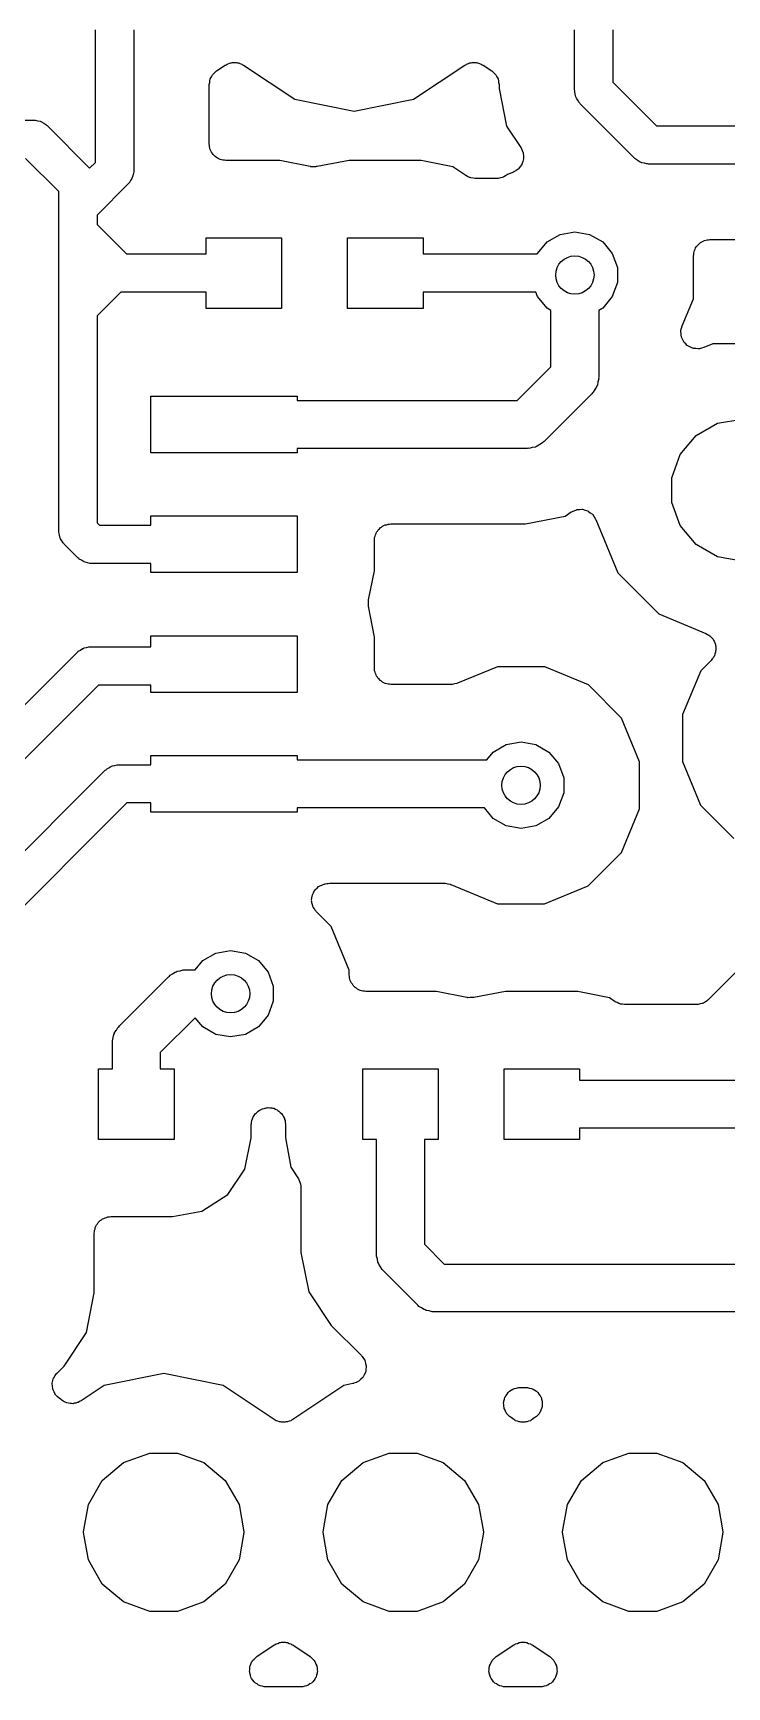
# Model space of a CAD drawing. Extents: x 91.8 to 190.7, y -114.3 to -59.5.
# Drawn here: x 120.03 to 127.39, y -112.73 to -95.19 of the extents above; entities that cross this region are included whole.
import ezdxf

# ---------------------------------------------------------------- set-up
doc = ezdxf.new("R2010")
doc.units = 0
doc.header["$MEASUREMENT"] = 0
doc.layers.add('BLACK', color=7, linetype='CONTINUOUS')

msp = doc.modelspace()

# ---------------------------------------------------------------- linework, layer by layer
at = {"layer": 'Black'}
for p, q in [((120.697, -96.5658), (120.697, -95.1601)), ((121.103, -95.1601), (121.103, -96.65)), ((125.777, -95.8), (125.777, -95.1601)), ((126.183, -95.1601), (126.183, -95.7158)), ((121.981, -95.5956), (122.072, -95.5346)), ((122.072, -95.5346), (122.083, -95.5299)), ((122.083, -95.5299), (122.092, -95.5231)), ((122.092, -95.5231), (122.111, -95.5177)), ((122.111, -95.5177), (122.128, -95.51)), ((122.128, -95.51), (122.14, -95.5093)), ((122.14, -95.5093), (122.151, -95.506)), ((122.151, -95.506), (122.17, -95.5073)), ((122.17, -95.5073), (122.189, -95.506)), ((122.189, -95.506), (122.2, -95.5093)), ((122.2, -95.5093), (122.212, -95.51)), ((122.212, -95.51), (122.229, -95.5177)), ((122.229, -95.5177), (122.248, -95.5231)), ((122.248, -95.5231), (122.257, -95.5299)), ((122.257, -95.5299), (122.268, -95.5346)), ((122.268, -95.5346), (122.81, -95.897)), ((124.07, -95.897), (124.612, -95.5346)), ((124.612, -95.5346), (124.623, -95.5299)), ((124.623, -95.5299), (124.632, -95.5231)), ((124.632, -95.5231), (124.651, -95.5177)), ((124.651, -95.5177), (124.668, -95.51)), ((124.668, -95.51), (124.68, -95.5093)), ((124.68, -95.5093), (124.691, -95.506)), ((124.691, -95.506), (124.71, -95.5073)), ((124.71, -95.5073), (124.729, -95.506)), ((124.729, -95.506), (124.74, -95.5093)), ((124.74, -95.5093), (124.752, -95.51)), ((124.752, -95.51), (124.769, -95.5177)), ((124.769, -95.5177), (124.788, -95.5231)), ((124.788, -95.5231), (124.797, -95.5299)), ((124.797, -95.5299), (124.808, -95.5346)), ((124.808, -95.5346), (124.899, -95.5956)), ((121.903, -95.7415), (121.908, -95.7171)), ((121.903, -96.3704), (121.903, -95.7415)), ((121.908, -95.7171), (121.91, -95.6924)), ((121.91, -95.6924), (121.913, -95.6872)), ((121.913, -95.6872), (121.914, -95.6815)), ((121.914, -95.6815), (121.926, -95.66)), ((121.926, -95.66), (121.937, -95.6377)), ((121.937, -95.6377), (121.941, -95.6337)), ((121.941, -95.6337), (121.944, -95.6287)), ((121.944, -95.6287), (121.963, -95.6127)), ((121.963, -95.6127), (121.981, -95.5956)), ((124.899, -95.5956), (124.917, -95.6127)), ((124.917, -95.6127), (124.936, -95.6287)), ((124.936, -95.6287), (124.939, -95.6337)), ((124.939, -95.6337), (124.943, -95.6377)), ((124.943, -95.6377), (124.954, -95.66)), ((124.954, -95.66), (124.966, -95.6815)), ((124.966, -95.6815), (124.967, -95.6872)), ((124.967, -95.6872), (124.97, -95.6924)), ((124.97, -95.6924), (124.972, -95.7171)), ((124.972, -95.7171), (124.977, -95.7415)), ((124.977, -95.7415), (124.977, -95.7827)), ((126.183, -95.7158), (126.644, -96.1768)), ((122.81, -95.897), (123.44, -96.0223)), ((123.44, -96.0223), (124.07, -95.897)), ((124.977, -95.7827), (125.056, -96.1826)), ((125.778, -95.8088), (125.777, -95.8)), ((125.778, -95.8177), (125.778, -95.8088)), ((125.784, -95.8433), (125.778, -95.8177)), ((125.789, -95.8695), (125.784, -95.8433)), ((125.794, -95.8772), (125.789, -95.8695)), ((125.796, -95.8859), (125.794, -95.8772)), ((125.811, -95.9076), (125.796, -95.8859)), ((125.824, -95.9306), (125.811, -95.9076)), ((125.831, -95.9364), (125.824, -95.9306)), ((125.836, -95.9437), (125.831, -95.9364)), ((126.416, -96.5237), (125.836, -95.9437)), ((113.91, -96.1168), (120.04, -96.1168)), ((120.04, -96.1168), (120.049, -96.1184)), ((120.049, -96.1184), (120.058, -96.1176)), ((120.058, -96.1176), (120.083, -96.1244)), ((120.083, -96.1244), (120.109, -96.1291)), ((120.109, -96.1291), (120.117, -96.1335)), ((120.117, -96.1335), (120.126, -96.1358)), ((120.126, -96.1358), (120.148, -96.1511)), ((120.148, -96.1511), (120.171, -96.1643)), ((120.171, -96.1643), (120.176, -96.1712)), ((120.176, -96.1712), (120.184, -96.1763)), ((120.184, -96.1763), (120.635, -96.6276)), ((125.056, -96.1826), (125.208, -96.4091)), ((126.644, -96.1768), (129.256, -96.1768)), ((121.906, -96.3855), (121.903, -96.3704)), ((121.906, -96.4009), (121.906, -96.3855)), ((121.911, -96.4153), (121.906, -96.4009)), ((121.914, -96.4304), (121.911, -96.4153)), ((121.921, -96.4437), (121.914, -96.4304)), ((125.208, -96.4091), (125.208, -96.4109)), ((125.208, -96.4109), (125.21, -96.4124)), ((125.21, -96.4124), (125.221, -96.4388)), ((125.221, -96.4388), (125.232, -96.4649)), ((120.307, -96.8742), (119.956, -96.5232)), ((120.635, -96.6276), (120.697, -96.5658)), ((121.927, -96.4581), (121.921, -96.4437)), ((121.937, -96.4699), (121.927, -96.4581)), ((121.944, -96.4832), (121.937, -96.4699)), ((121.956, -96.4931), (121.944, -96.4832)), ((121.966, -96.5048), (121.956, -96.4931)), ((121.979, -96.5125), (121.966, -96.5048)), ((121.991, -96.5224), (121.979, -96.5125)), ((122.005, -96.5276), (121.991, -96.5224)), ((122.019, -96.5353), (122.005, -96.5276)), ((122.034, -96.538), (122.019, -96.5353)), ((122.048, -96.5432), (122.034, -96.538)), ((122.064, -96.5432), (122.048, -96.5432)), ((122.079, -96.5459), (122.064, -96.5432)), ((122.652, -96.5459), (122.079, -96.5459)), ((122.973, -96.6108), (122.652, -96.5459)), ((122.978, -96.611), (122.973, -96.6108)), ((122.98, -96.6116), (122.978, -96.611)), ((122.981, -96.6116), (122.98, -96.6116)), ((122.986, -96.6129), (122.981, -96.6116)), ((123.01, -96.6118), (122.986, -96.6129)), ((123.034, -96.6124), (123.01, -96.6118)), ((123.038, -96.6109), (123.034, -96.6124)), ((123.041, -96.6109), (123.038, -96.6109)), ((123.045, -96.61), (123.041, -96.6109)), ((123.047, -96.61), (123.045, -96.61)), ((123.386, -96.5459), (123.047, -96.6097)), ((123.047, -96.6097), (123.047, -96.61)), ((124.152, -96.5459), (123.386, -96.5459)), ((124.487, -96.6137), (124.152, -96.5459)), ((124.623, -96.7062), (124.487, -96.6137)), ((125.2, -96.6104), (125.183, -96.6334)), ((125.217, -96.5878), (125.2, -96.6104)), ((125.218, -96.5858), (125.217, -96.5878)), ((125.219, -96.5842), (125.218, -96.5858)), ((125.227, -96.5568), (125.219, -96.5842)), ((125.236, -96.5296), (125.227, -96.5568)), ((125.232, -96.4649), (125.232, -96.4669)), ((125.232, -96.4669), (125.233, -96.4688)), ((125.233, -96.4688), (125.234, -96.4972)), ((125.234, -96.4972), (125.236, -96.5257)), ((125.236, -96.5257), (125.236, -96.5276)), ((125.236, -96.5276), (125.236, -96.5296)), ((126.424, -96.5288), (126.416, -96.5237)), ((126.429, -96.5357), (126.424, -96.5288)), ((126.452, -96.5489), (126.429, -96.5357)), ((126.474, -96.5642), (126.452, -96.5489)), ((126.483, -96.5665), (126.474, -96.5642)), ((126.491, -96.5709), (126.483, -96.5665)), ((126.517, -96.5756), (126.491, -96.5709)), ((126.542, -96.5824), (126.517, -96.5756)), ((126.551, -96.5816), (126.542, -96.5824)), ((126.56, -96.5832), (126.551, -96.5816)), ((129.34, -96.5832), (126.56, -96.5832)), ((121.044, -96.7937), (120.713, -97.1242)), ((121.049, -96.7864), (121.044, -96.7937)), ((121.056, -96.7806), (121.049, -96.7864)), ((121.069, -96.7576), (121.056, -96.7806)), ((121.084, -96.7359), (121.069, -96.7576)), ((121.086, -96.7272), (121.084, -96.7359)), ((121.091, -96.7195), (121.086, -96.7272)), ((121.096, -96.6933), (121.091, -96.7195)), ((121.102, -96.6677), (121.096, -96.6933)), ((121.103, -96.65), (121.102, -96.6588)), ((121.102, -96.6588), (121.102, -96.6677)), ((124.643, -96.7152), (124.623, -96.7062)), ((124.662, -96.7262), (124.643, -96.7152)), ((124.67, -96.7277), (124.662, -96.7262)), ((124.678, -96.7313), (124.67, -96.7277)), ((124.7, -96.733), (124.678, -96.7313)), ((124.722, -96.7368), (124.7, -96.733)), ((124.953, -96.7368), (124.722, -96.7368)), ((124.96, -96.7355), (124.953, -96.7368)), ((124.968, -96.7361), (124.96, -96.7355)), ((124.99, -96.7302), (124.968, -96.7361)), ((125.013, -96.7262), (124.99, -96.7302)), ((125.02, -96.7224), (125.013, -96.7262)), ((125.027, -96.7204), (125.02, -96.7224)), ((125.046, -96.7072), (125.027, -96.7204)), ((125.066, -96.6957), (125.046, -96.7072)), ((125.067, -96.6944), (125.066, -96.6957)), ((125.129, -96.6688), (125.067, -96.6944)), ((125.13, -96.6677), (125.129, -96.6688)), ((125.132, -96.6672), (125.13, -96.6677)), ((125.156, -96.6514), (125.132, -96.6672)), ((125.18, -96.6361), (125.156, -96.6514)), ((125.181, -96.6345), (125.18, -96.6361)), ((125.183, -96.6334), (125.181, -96.6345)), ((120.307, -97.04), (120.307, -96.8742)), ((120.307, -97.31), (120.307, -97.04)), ((120.713, -97.1242), (120.713, -97.2258)), ((120.307, -98.11), (120.307, -97.31)), ((120.713, -97.2258), (121.024, -97.5368)), ((125.623, -97.3287), (125.78, -97.3011)), ((125.78, -97.3011), (125.937, -97.3287)), ((121.87, -97.5368), (121.87, -97.365)), ((121.87, -97.365), (122.67, -97.365)), ((122.67, -97.365), (122.67, -98.115)), ((123.37, -98.115), (123.37, -97.365)), ((123.37, -97.365), (124.17, -97.365)), ((124.17, -97.365), (124.17, -97.5368)), ((125.383, -97.5305), (125.485, -97.4084)), ((125.485, -97.4084), (125.623, -97.3287)), ((125.937, -97.3287), (126.075, -97.4084)), ((126.075, -97.4084), (126.177, -97.5305)), ((127.048, -97.4985), (127.056, -97.4853)), ((127.056, -97.4853), (127.061, -97.471)), ((127.061, -97.471), (127.071, -97.4591)), ((127.071, -97.4591), (127.079, -97.4458)), ((127.079, -97.4458), (127.09, -97.436)), ((127.09, -97.436), (127.1, -97.4243)), ((127.1, -97.4243), (127.113, -97.4165)), ((127.113, -97.4165), (127.125, -97.4066)), ((127.125, -97.4066), (127.14, -97.4014)), ((127.14, -97.4014), (127.153, -97.3938)), ((127.153, -97.3938), (127.168, -97.3911)), ((127.168, -97.3911), (127.183, -97.3858)), ((127.183, -97.3858), (127.198, -97.3859)), ((127.198, -97.3859), (127.213, -97.3832)), ((127.213, -97.3832), (129.323, -97.3832)), ((121.024, -97.5368), (121.87, -97.5368)), ((124.17, -97.5368), (125.38, -97.5368)), ((125.38, -97.5368), (125.383, -97.5305)), ((126.177, -97.5305), (126.232, -97.6803)), ((127.037, -97.5585), (127.04, -97.5435)), ((127.037, -98.0112), (127.037, -97.5585)), ((127.04, -97.5282), (127.045, -97.5137)), ((127.04, -97.5435), (127.04, -97.5282)), ((127.045, -97.5137), (127.048, -97.4985)), ((126.232, -97.8397), (126.177, -97.9895)), ((126.232, -97.6803), (126.232, -97.8397)), ((120.964, -97.9432), (120.713, -98.1942)), ((121.87, -97.9432), (120.964, -97.9432)), ((121.87, -98.115), (121.87, -97.9432)), ((125.366, -97.9432), (124.17, -97.9432)), ((124.17, -97.9432), (124.17, -98.115)), ((125.383, -97.9895), (125.366, -97.9432)), ((125.485, -98.1116), (125.383, -97.9895)), ((126.177, -97.9895), (126.075, -98.1116)), ((126.917, -98.3003), (127.037, -98.0112)), ((120.307, -100.47), (120.307, -98.11)), ((120.713, -98.1942), (120.713, -100.386)), ((122.67, -98.115), (121.87, -98.115)), ((124.17, -98.115), (123.37, -98.115)), ((125.526, -98.1352), (125.485, -98.1116)), ((125.526, -98.7348), (125.526, -98.1352)), ((126.075, -98.1116), (126.034, -98.1352)), ((126.034, -98.1352), (126.034, -98.84)), ((126.904, -98.3598), (126.905, -98.3523)), ((126.907, -98.3825), (126.904, -98.3598)), ((126.905, -98.3446), (126.912, -98.3227)), ((126.905, -98.3523), (126.905, -98.3446)), ((126.912, -98.3227), (126.917, -98.3003)), ((126.908, -98.4055), (126.907, -98.3825)), ((126.911, -98.4126), (126.908, -98.4055)), ((126.912, -98.4202), (126.911, -98.4126)), ((126.922, -98.4406), (126.912, -98.4202)), ((126.931, -98.4618), (126.922, -98.4406)), ((126.936, -98.4675), (126.931, -98.4618)), ((126.94, -98.4743), (126.936, -98.4675)), ((126.957, -98.4898), (126.94, -98.4743)), ((126.972, -98.5068), (126.957, -98.4898)), ((126.979, -98.5103), (126.972, -98.5068)), ((126.985, -98.5156), (126.979, -98.5103)), ((127.006, -98.5243), (126.985, -98.5156)), ((127.026, -98.535), (127.006, -98.5243)), ((127.034, -98.536), (127.026, -98.535)), ((127.041, -98.5389), (127.034, -98.536)), ((127.064, -98.5399), (127.041, -98.5389)), ((127.087, -98.543), (127.064, -98.5399)), ((127.094, -98.5413), (127.087, -98.543)), ((127.102, -98.5416), (127.094, -98.5413)), ((127.124, -98.5348), (127.102, -98.5416)), ((127.146, -98.5298), (127.124, -98.5348)), ((127.243, -98.4897), (127.146, -98.5298)), ((127.86, -98.4903), (127.243, -98.4897)), ((125.17, -99.091), (125.526, -98.7348)), ((126.024, -98.8942), (126.019, -98.9269)), ((126.033, -98.8621), (126.024, -98.8942)), ((126.034, -98.84), (126.032, -98.851)), ((126.032, -98.851), (126.033, -98.8621)), ((121.285, -99.645), (121.285, -99.045)), ((121.285, -99.045), (122.835, -99.045)), ((122.835, -99.045), (122.835, -99.091)), ((125.96, -99.0196), (125.455, -99.5246)), ((125.966, -99.0105), (125.96, -99.0196)), ((125.975, -99.0033), (125.966, -99.0105)), ((125.991, -98.9745), (125.975, -99.0033)), ((126.01, -98.9473), (125.991, -98.9745)), ((126.013, -98.9366), (126.01, -98.9473)), ((126.019, -98.9269), (126.013, -98.9366)), ((122.835, -99.091), (125.17, -99.091)), ((127.066, -99.4633), (127.293, -99.3325)), ((127.293, -99.3325), (127.55, -99.2871)), ((125.275, -99.599), (122.835, -99.599)), ((122.835, -99.599), (122.835, -99.645)), ((125.286, -99.5971), (125.275, -99.599)), ((125.297, -99.598), (125.286, -99.5971)), ((125.329, -99.5894), (125.297, -99.598)), ((125.362, -99.5837), (125.329, -99.5894)), ((125.372, -99.5781), (125.362, -99.5837)), ((125.382, -99.5752), (125.372, -99.5781)), ((125.41, -99.5562), (125.382, -99.5752)), ((125.438, -99.5396), (125.41, -99.5562)), ((125.445, -99.531), (125.438, -99.5396)), ((125.455, -99.5246), (125.445, -99.531)), ((126.898, -99.6636), (127.066, -99.4633)), ((122.835, -99.645), (121.285, -99.645)), ((126.809, -99.9093), (126.898, -99.6636)), ((126.809, -100.171), (126.809, -99.9093)), ((125.677, -100.316), (125.742, -100.272)), ((125.742, -100.272), (125.744, -100.272)), ((125.744, -100.272), (125.745, -100.27)), ((125.745, -100.27), (125.772, -100.259)), ((125.772, -100.259), (125.798, -100.248)), ((125.798, -100.248), (125.8, -100.248)), ((125.8, -100.248), (125.801, -100.247)), ((125.801, -100.247), (125.83, -100.246)), ((125.83, -100.246), (125.858, -100.244)), ((125.858, -100.244), (125.86, -100.244)), ((125.86, -100.244), (125.862, -100.244)), ((125.862, -100.244), (125.89, -100.253)), ((125.89, -100.253), (125.917, -100.261)), ((125.917, -100.261), (125.919, -100.262)), ((125.919, -100.262), (125.92, -100.263)), ((125.92, -100.263), (125.943, -100.28)), ((125.943, -100.28), (125.966, -100.297)), ((125.966, -100.297), (125.967, -100.299)), ((125.967, -100.299), (125.969, -100.3)), ((125.969, -100.3), (125.984, -100.324)), ((126.898, -100.416), (126.809, -100.171)), ((120.308, -100.479), (120.307, -100.47)), ((120.713, -100.386), (120.739, -100.412)), ((120.739, -100.412), (121.285, -100.412)), ((121.285, -100.412), (121.285, -100.315)), ((121.285, -100.315), (122.835, -100.315)), ((122.835, -100.315), (122.835, -100.915)), ((123.678, -100.487), (123.687, -100.475)), ((123.687, -100.475), (123.695, -100.462)), ((123.695, -100.462), (123.707, -100.452)), ((123.707, -100.452), (123.717, -100.44)), ((123.717, -100.44), (123.73, -100.432)), ((123.73, -100.432), (123.742, -100.423)), ((123.742, -100.423), (123.756, -100.417)), ((123.756, -100.417), (123.77, -100.41)), ((123.77, -100.41), (123.785, -100.407)), ((123.785, -100.407), (123.799, -100.402)), ((123.799, -100.402), (123.814, -100.402)), ((123.814, -100.402), (123.83, -100.399)), ((123.83, -100.399), (125.258, -100.399)), ((125.258, -100.399), (125.677, -100.316)), ((125.984, -100.324), (126, -100.348)), ((126, -100.348), (126, -100.35)), ((126, -100.35), (126.001, -100.351)), ((126.001, -100.351), (126.235, -100.917)), ((127.066, -100.617), (126.898, -100.416)), ((120.308, -100.488), (120.308, -100.479)), ((120.314, -100.513), (120.308, -100.488)), ((120.319, -100.539), (120.314, -100.513)), ((120.324, -100.547), (120.319, -100.539)), ((120.326, -100.556), (120.324, -100.547)), ((120.341, -100.578), (120.326, -100.556)), ((120.354, -100.601), (120.341, -100.578)), ((120.361, -100.606), (120.354, -100.601)), ((120.366, -100.614), (120.361, -100.606)), ((120.511, -100.759), (120.366, -100.614)), ((123.654, -100.575), (123.657, -100.559)), ((123.654, -100.897), (123.654, -100.575)), ((123.657, -100.544), (123.662, -100.53)), ((123.657, -100.559), (123.657, -100.544)), ((123.662, -100.53), (123.665, -100.514)), ((123.665, -100.514), (123.672, -100.501)), ((123.672, -100.501), (123.678, -100.487)), ((127.293, -100.747), (127.066, -100.617)), ((120.519, -100.764), (120.511, -100.759)), ((120.524, -100.771), (120.519, -100.764)), ((120.547, -100.784), (120.524, -100.771)), ((120.569, -100.799), (120.547, -100.784)), ((120.578, -100.801), (120.569, -100.799)), ((120.586, -100.806), (120.578, -100.801)), ((120.612, -100.811), (120.586, -100.806)), ((120.637, -100.817), (120.612, -100.811)), ((120.646, -100.817), (120.637, -100.817)), ((120.655, -100.818), (120.646, -100.817)), ((121.285, -100.818), (120.655, -100.818)), ((121.285, -100.915), (121.285, -100.818)), ((127.55, -100.793), (127.293, -100.747)), ((122.835, -100.915), (121.285, -100.915)), ((123.592, -101.203), (123.654, -100.897)), ((126.235, -100.917), (126.671, -101.353)), ((123.591, -101.209), (123.592, -101.206)), ((123.591, -101.237), (123.591, -101.209)), ((123.591, -101.264), (123.591, -101.237)), ((123.592, -101.267), (123.591, -101.264)), ((123.592, -101.206), (123.592, -101.203)), ((123.592, -101.27), (123.592, -101.267)), ((123.654, -101.601), (123.592, -101.27)), ((126.671, -101.353), (127.169, -101.56)), ((120.602, -101.709), (120.627, -101.703)), ((120.627, -101.703), (120.636, -101.703)), ((120.636, -101.703), (120.645, -101.702)), ((120.645, -101.702), (121.285, -101.702)), ((121.285, -101.702), (121.285, -101.585)), ((121.285, -101.585), (122.835, -101.585)), ((122.835, -101.585), (122.835, -102.185)), ((123.654, -101.925), (123.654, -101.601)), ((127.169, -101.56), (127.185, -101.57)), ((127.185, -101.57), (127.202, -101.578)), ((127.202, -101.578), (127.211, -101.587)), ((127.211, -101.587), (127.22, -101.593)), ((127.22, -101.593), (127.232, -101.608)), ((127.232, -101.608), (127.245, -101.622)), ((127.245, -101.622), (127.25, -101.632)), ((127.25, -101.632), (127.257, -101.641)), ((127.257, -101.641), (127.263, -101.66)), ((127.263, -101.66), (127.271, -101.677)), ((127.271, -101.677), (127.272, -101.688)), ((127.272, -101.688), (127.276, -101.699)), ((127.276, -101.699), (127.275, -101.719)), ((116.74, -105.523), (120.501, -101.761)), ((120.501, -101.761), (120.509, -101.756)), ((120.509, -101.756), (120.514, -101.749)), ((120.514, -101.749), (120.537, -101.736)), ((120.537, -101.736), (120.559, -101.721)), ((120.559, -101.721), (120.568, -101.719)), ((120.568, -101.719), (120.576, -101.714)), ((120.576, -101.714), (120.602, -101.709)), ((127.226, -101.846), (127.115, -101.957)), ((127.237, -101.831), (127.226, -101.846)), ((127.25, -101.817), (127.237, -101.831)), ((127.254, -101.806), (127.25, -101.817)), ((127.261, -101.796), (127.254, -101.806)), ((127.266, -101.778), (127.261, -101.796)), ((127.273, -101.76), (127.266, -101.778)), ((127.276, -101.738), (127.273, -101.749)), ((127.273, -101.749), (127.273, -101.76)), ((127.275, -101.719), (127.276, -101.738)), ((123.657, -101.941), (123.654, -101.925)), ((123.657, -101.956), (123.657, -101.941)), ((123.662, -101.97), (123.657, -101.956)), ((123.665, -101.986), (123.662, -101.97)), ((123.672, -101.999), (123.665, -101.986)), ((123.678, -102.013), (123.672, -101.999)), ((123.687, -102.025), (123.678, -102.013)), ((123.695, -102.038), (123.687, -102.025)), ((123.707, -102.048), (123.695, -102.038)), ((123.717, -102.06), (123.707, -102.048)), ((124.961, -101.913), (124.537, -102.088)), ((125.461, -101.913), (124.961, -101.913)), ((125.923, -102.105), (125.461, -101.913)), ((127.115, -101.957), (126.923, -102.419)), ((120.729, -102.108), (116.983, -105.854)), ((121.285, -102.108), (120.729, -102.108)), ((121.285, -102.185), (121.285, -102.108)), ((122.835, -102.185), (121.285, -102.185)), ((123.73, -102.068), (123.717, -102.06)), ((123.742, -102.077), (123.73, -102.068)), ((123.756, -102.083), (123.742, -102.077)), ((123.77, -102.09), (123.756, -102.083)), ((123.785, -102.093), (123.77, -102.09)), ((123.799, -102.098), (123.785, -102.093)), ((123.814, -102.098), (123.799, -102.098)), ((123.83, -102.101), (123.814, -102.098)), ((124.47, -102.101), (123.83, -102.101)), ((124.474, -102.1), (124.47, -102.101)), ((124.478, -102.101), (124.474, -102.1)), ((124.504, -102.095), (124.478, -102.101)), ((124.53, -102.09), (124.504, -102.095)), ((124.534, -102.089), (124.53, -102.09)), ((124.537, -102.088), (124.534, -102.089)), ((126.276, -102.459), (125.923, -102.105)), ((126.467, -102.921), (126.276, -102.459)), ((126.923, -102.419), (126.923, -102.919)), ((124.915, -102.818), (125.053, -102.739)), ((125.053, -102.739), (125.21, -102.711)), ((125.21, -102.711), (125.367, -102.739)), ((125.367, -102.739), (125.505, -102.818)), ((121.285, -102.952), (121.285, -102.855)), ((121.285, -102.855), (122.835, -102.855)), ((122.835, -102.855), (122.835, -102.901)), ((122.835, -102.901), (124.846, -102.901)), ((124.846, -102.901), (124.915, -102.818)), ((125.505, -102.818), (125.607, -102.941)), ((126.467, -103.421), (126.467, -102.921)), ((126.923, -102.919), (127.114, -103.381)), ((118.016, -105.796), (120.801, -103.011)), ((120.801, -103.011), (120.809, -103.006)), ((120.809, -103.006), (120.814, -102.999)), ((120.814, -102.999), (120.837, -102.986)), ((120.837, -102.986), (120.859, -102.971)), ((120.859, -102.971), (120.868, -102.969)), ((120.868, -102.969), (120.876, -102.964)), ((120.876, -102.964), (120.902, -102.959)), ((120.902, -102.959), (120.927, -102.953)), ((120.927, -102.953), (120.936, -102.953)), ((120.936, -102.953), (120.945, -102.952)), ((120.945, -102.952), (121.285, -102.952)), ((125.607, -102.941), (125.662, -103.09)), ((125.662, -103.09), (125.662, -103.25)), ((125.662, -103.25), (125.607, -103.399)), ((121.029, -103.358), (118.363, -106.024)), ((121.285, -103.358), (121.029, -103.358)), ((121.285, -103.455), (121.285, -103.358)), ((122.835, -103.455), (121.285, -103.455)), ((124.821, -103.409), (122.835, -103.409)), ((122.835, -103.409), (122.835, -103.455)), ((124.915, -103.522), (124.821, -103.409)), ((125.607, -103.399), (125.505, -103.522)), ((126.275, -103.883), (126.467, -103.421)), ((127.114, -103.381), (127.467, -103.735)), ((125.053, -103.601), (124.915, -103.522)), ((125.21, -103.629), (125.053, -103.601)), ((125.367, -103.601), (125.21, -103.629)), ((125.505, -103.522), (125.367, -103.601)), ((125.921, -104.236), (126.275, -103.883)), ((122.997, -104.336), (122.998, -104.33)), ((122.998, -104.33), (123.01, -104.309)), ((123.01, -104.309), (123.02, -104.287)), ((123.02, -104.287), (123.025, -104.282)), ((123.025, -104.282), (123.028, -104.276)), ((123.028, -104.276), (123.046, -104.261)), ((123.046, -104.261), (123.063, -104.244)), ((123.063, -104.244), (123.069, -104.241)), ((123.069, -104.241), (123.074, -104.237)), ((123.074, -104.237), (123.097, -104.228)), ((123.097, -104.228), (123.119, -104.218)), ((123.119, -104.218), (123.125, -104.218)), ((123.125, -104.218), (123.131, -104.215)), ((123.131, -104.215), (123.149, -104.212)), ((123.149, -104.212), (123.165, -104.212)), ((123.165, -104.212), (123.181, -104.209)), ((123.181, -104.209), (124.399, -104.209)), ((124.399, -104.209), (124.403, -104.21)), ((124.403, -104.21), (124.407, -104.209)), ((124.407, -104.209), (124.433, -104.215)), ((124.433, -104.215), (124.459, -104.22)), ((124.459, -104.22), (124.462, -104.222)), ((124.462, -104.222), (124.466, -104.222)), ((124.466, -104.222), (124.959, -104.427)), ((125.459, -104.427), (125.921, -104.236)), ((128.311, -104.329), (127.195, -105.445)), ((122.988, -104.39), (122.992, -104.366)), ((122.99, -104.396), (122.988, -104.39)), ((122.989, -104.403), (122.99, -104.396)), ((122.995, -104.426), (122.989, -104.403)), ((122.992, -104.366), (122.994, -104.342)), ((122.994, -104.342), (122.997, -104.336)), ((123, -104.45), (122.995, -104.426)), ((123.003, -104.455), (123, -104.45)), ((123.005, -104.462), (123.003, -104.455)), ((123.018, -104.481), (123.005, -104.462)), ((123.031, -104.502), (123.018, -104.481)), ((123.036, -104.506), (123.031, -104.502)), ((123.04, -104.512), (123.036, -104.506)), ((124.959, -104.427), (125.459, -104.427)), ((123.196, -104.669), (123.04, -104.512)), ((123.387, -105.131), (123.196, -104.669)), ((121.753, -105.126), (121.835, -105.028)), ((121.835, -105.028), (121.973, -104.949)), ((121.973, -104.949), (122.13, -104.921)), ((122.13, -104.921), (122.287, -104.949)), ((122.287, -104.949), (122.425, -105.028)), ((122.425, -105.028), (122.527, -105.151)), ((120.95, -105.72), (121.47, -105.2)), ((121.47, -105.2), (121.48, -105.194)), ((121.48, -105.194), (121.487, -105.185)), ((121.487, -105.185), (121.515, -105.169)), ((121.515, -105.169), (121.543, -105.15)), ((121.543, -105.15), (121.553, -105.147)), ((121.553, -105.147), (121.563, -105.141)), ((121.563, -105.141), (121.596, -105.136)), ((121.596, -105.136), (121.628, -105.127)), ((121.628, -105.127), (121.639, -105.128)), ((121.639, -105.128), (121.65, -105.126)), ((121.65, -105.126), (121.753, -105.126)), ((122.527, -105.151), (122.582, -105.3)), ((123.387, -105.18), (123.387, -105.131)), ((123.39, -105.195), (123.387, -105.18)), ((123.39, -105.211), (123.39, -105.195)), ((123.395, -105.225), (123.39, -105.211)), ((122.582, -105.3), (122.582, -105.46)), ((123.398, -105.24), (123.395, -105.225)), ((123.406, -105.254), (123.398, -105.24)), ((123.411, -105.268), (123.406, -105.254)), ((123.421, -105.28), (123.411, -105.268)), ((123.428, -105.293), (123.421, -105.28)), ((123.44, -105.303), (123.428, -105.293)), ((123.45, -105.315), (123.44, -105.303)), ((123.463, -105.322), (123.45, -105.315)), ((123.475, -105.332), (123.463, -105.322)), ((123.489, -105.338), (123.475, -105.332)), ((123.503, -105.345), (123.489, -105.338)), ((123.518, -105.348), (123.503, -105.345)), ((123.532, -105.353), (123.518, -105.348)), ((123.548, -105.353), (123.532, -105.353)), ((123.563, -105.356), (123.548, -105.353)), ((124.312, -105.356), (123.563, -105.356)), ((124.633, -105.421), (124.312, -105.356)), ((125.046, -105.356), (124.707, -105.42)), ((125.812, -105.356), (125.046, -105.356)), ((126.147, -105.424), (125.812, -105.356)), ((122.582, -105.46), (122.527, -105.609)), ((124.638, -105.421), (124.633, -105.421)), ((124.64, -105.422), (124.638, -105.421)), ((124.641, -105.422), (124.64, -105.422)), ((124.646, -105.423), (124.641, -105.422)), ((124.67, -105.422), (124.646, -105.423)), ((124.694, -105.422), (124.67, -105.422)), ((124.698, -105.421), (124.694, -105.422)), ((124.701, -105.421), (124.698, -105.421)), ((124.705, -105.42), (124.701, -105.421)), ((124.707, -105.42), (124.705, -105.42)), ((124.707, -105.42), (124.707, -105.42)), ((126.208, -105.465), (126.147, -105.424)), ((126.228, -105.474), (126.208, -105.465)), ((126.247, -105.485), (126.228, -105.474)), ((126.256, -105.487), (126.247, -105.485)), ((126.264, -105.491), (126.256, -105.487)), ((126.286, -105.492), (126.264, -105.491)), ((126.307, -105.496), (126.286, -105.492)), ((127.071, -105.496), (126.307, -105.496)), ((127.078, -105.495), (127.071, -105.496)), ((127.086, -105.495), (127.078, -105.495)), ((127.108, -105.489), (127.086, -105.495)), ((127.131, -105.485), (127.108, -105.489)), ((127.137, -105.482), (127.131, -105.485)), ((127.145, -105.48), (127.137, -105.482)), ((127.164, -105.466), (127.145, -105.48)), ((127.184, -105.455), (127.164, -105.466)), ((127.188, -105.449), (127.184, -105.455)), ((127.195, -105.445), (127.188, -105.449)), ((120.919, -105.765), (120.935, -105.737)), ((120.935, -105.737), (120.944, -105.73)), ((120.944, -105.73), (120.95, -105.72)), ((121.754, -105.635), (121.384, -106.005)), ((121.835, -105.732), (121.754, -105.635)), ((121.973, -105.811), (121.835, -105.732)), ((122.425, -105.732), (122.287, -105.811)), ((122.527, -105.609), (122.425, -105.732)), ((120.876, -105.9), (120.878, -105.889)), ((120.876, -106.175), (120.876, -105.9)), ((120.877, -105.878), (120.886, -105.846)), ((120.878, -105.889), (120.877, -105.878)), ((120.886, -105.846), (120.891, -105.813)), ((120.891, -105.813), (120.897, -105.803)), ((120.897, -105.803), (120.9, -105.793)), ((120.9, -105.793), (120.919, -105.765)), ((122.13, -105.839), (121.973, -105.811)), ((122.287, -105.811), (122.13, -105.839)), ((121.384, -106.005), (121.384, -106.175)), ((120.73, -106.925), (120.73, -106.175)), ((120.73, -106.175), (120.876, -106.175)), ((121.384, -106.175), (121.53, -106.175)), ((121.53, -106.175), (121.53, -106.925)), ((123.53, -106.925), (123.53, -106.175)), ((123.53, -106.175), (124.33, -106.175)), ((124.33, -106.175), (124.33, -106.925)), ((125.03, -106.925), (125.03, -106.175)), ((125.03, -106.175), (125.83, -106.175)), ((125.83, -106.175), (125.83, -106.296)), ((125.83, -106.296), (127.475, -106.296)), ((122.437, -106.615), (122.447, -106.612)), ((122.447, -106.612), (122.448, -106.611)), ((122.448, -106.611), (122.45, -106.61)), ((122.45, -106.61), (122.458, -106.605)), ((122.458, -106.605), (122.468, -106.6)), ((122.468, -106.6), (122.487, -106.596)), ((122.487, -106.596), (122.505, -106.59)), ((122.505, -106.59), (122.517, -106.59)), ((122.517, -106.59), (122.528, -106.587)), ((122.528, -106.587), (122.547, -106.59)), ((122.547, -106.59), (122.566, -106.59)), ((122.566, -106.59), (122.577, -106.594)), ((122.577, -106.594), (122.588, -106.595)), ((122.588, -106.595), (122.605, -106.604)), ((122.605, -106.604), (122.623, -106.611)), ((122.623, -106.611), (122.632, -106.618)), ((122.349, -106.767), (122.351, -106.756)), ((122.349, -106.907), (122.349, -106.767)), ((122.351, -106.744), (122.356, -106.726)), ((122.351, -106.756), (122.351, -106.744)), ((122.356, -106.726), (122.36, -106.707)), ((122.36, -106.707), (122.366, -106.697)), ((122.366, -106.697), (122.369, -106.686)), ((122.369, -106.686), (122.381, -106.671)), ((122.381, -106.671), (122.39, -106.654)), ((122.39, -106.654), (122.399, -106.647)), ((122.399, -106.647), (122.406, -106.638)), ((122.406, -106.638), (122.422, -106.627)), ((122.422, -106.627), (122.437, -106.615)), ((122.632, -106.618), (122.642, -106.624)), ((122.642, -106.624), (122.655, -106.638)), ((122.655, -106.638), (122.67, -106.65)), ((122.67, -106.65), (122.676, -106.66)), ((122.676, -106.66), (122.683, -106.669)), ((122.683, -106.669), (122.691, -106.686)), ((122.691, -106.686), (122.7, -106.703)), ((122.7, -106.703), (122.702, -106.714)), ((122.702, -106.714), (122.707, -106.725)), ((122.707, -106.725), (122.708, -106.744)), ((122.708, -106.744), (122.711, -106.763)), ((122.711, -106.763), (122.711, -106.909)), ((121.53, -106.925), (120.73, -106.925)), ((122.281, -107.242), (122.349, -106.907)), ((122.711, -106.909), (122.77, -107.22)), ((123.676, -106.925), (123.53, -106.925)), ((123.676, -108.14), (123.676, -106.925)), ((124.33, -106.925), (124.184, -106.925)), ((124.184, -106.925), (124.184, -108.035)), ((125.83, -106.925), (125.03, -106.925)), ((127.58, -106.804), (125.83, -106.804)), ((125.83, -106.804), (125.83, -106.925)), ((122.099, -107.51), (122.281, -107.242)), ((122.77, -107.22), (122.848, -107.342)), ((122.848, -107.342), (122.856, -107.36)), ((122.856, -107.36), (122.865, -107.377)), ((122.865, -107.377), (122.867, -107.388)), ((122.867, -107.388), (122.872, -107.399)), ((122.872, -107.399), (122.873, -107.418)), ((122.873, -107.418), (122.876, -107.437)), ((122.876, -107.437), (122.876, -108.123)), ((121.825, -107.685), (122.099, -107.51)), ((120.702, -107.846), (120.708, -107.832)), ((120.708, -107.832), (120.717, -107.82)), ((120.717, -107.82), (120.725, -107.807)), ((120.725, -107.807), (120.737, -107.797)), ((120.737, -107.797), (120.747, -107.785)), ((120.747, -107.785), (120.76, -107.777)), ((120.76, -107.777), (120.772, -107.768)), ((120.772, -107.768), (120.786, -107.762)), ((120.786, -107.762), (120.799, -107.755)), ((120.799, -107.755), (120.815, -107.752)), ((120.815, -107.752), (120.829, -107.747)), ((120.829, -107.747), (120.844, -107.747)), ((120.844, -107.747), (120.859, -107.744)), ((120.859, -107.744), (121.514, -107.744)), ((121.514, -107.744), (121.825, -107.685)), ((120.684, -107.92), (120.687, -107.904)), ((120.684, -108.553), (120.684, -107.92)), ((120.687, -107.889), (120.692, -107.875)), ((120.687, -107.904), (120.687, -107.889)), ((120.692, -107.875), (120.695, -107.86)), ((120.695, -107.86), (120.702, -107.846)), ((122.876, -108.123), (122.959, -108.542)), ((123.678, -108.151), (123.676, -108.14)), ((123.677, -108.162), (123.678, -108.151)), ((123.686, -108.194), (123.677, -108.162)), ((124.184, -108.035), (124.395, -108.246)), ((123.691, -108.227), (123.686, -108.194)), ((123.697, -108.237), (123.691, -108.227)), ((123.7, -108.247), (123.697, -108.237)), ((123.719, -108.275), (123.7, -108.247)), ((123.735, -108.303), (123.719, -108.275)), ((123.744, -108.31), (123.735, -108.303)), ((123.75, -108.32), (123.744, -108.31)), ((124.11, -108.68), (123.75, -108.32)), ((124.395, -108.246), (128.395, -108.246)), ((122.959, -108.542), (123.197, -108.898)), ((120.601, -108.972), (120.684, -108.553)), ((124.12, -108.686), (124.11, -108.68)), ((124.127, -108.695), (124.12, -108.686)), ((124.155, -108.711), (124.127, -108.695)), ((124.183, -108.73), (124.155, -108.711)), ((124.193, -108.733), (124.183, -108.73)), ((124.203, -108.739), (124.193, -108.733)), ((124.236, -108.744), (124.203, -108.739)), ((124.268, -108.753), (124.236, -108.744)), ((124.279, -108.752), (124.268, -108.753)), ((124.29, -108.754), (124.279, -108.752)), ((128.5, -108.754), (124.29, -108.754)), ((120.363, -109.328), (120.601, -108.972)), ((123.197, -108.898), (123.517, -109.217)), ((123.517, -109.217), (123.52, -109.222)), ((123.52, -109.222), (123.525, -109.226)), ((123.525, -109.226), (123.538, -109.247)), ((120.271, -109.428), (120.287, -109.403)), ((120.287, -109.403), (120.288, -109.403)), ((120.288, -109.403), (120.289, -109.402)), ((120.289, -109.402), (120.363, -109.328)), ((121.42, -109.408), (120.79, -109.533)), ((122.05, -109.533), (121.42, -109.408)), ((123.538, -109.247), (123.552, -109.267)), ((123.559, -109.398), (123.547, -109.42)), ((123.552, -109.267), (123.553, -109.273)), ((123.553, -109.273), (123.556, -109.278)), ((123.556, -109.278), (123.561, -109.302)), ((123.56, -109.392), (123.559, -109.398)), ((123.562, -109.387), (123.56, -109.392)), ((123.561, -109.302), (123.568, -109.326)), ((123.564, -109.362), (123.562, -109.387)), ((123.568, -109.338), (123.564, -109.362)), ((123.568, -109.326), (123.567, -109.332)), ((123.567, -109.332), (123.568, -109.338)), ((120.238, -109.511), (120.246, -109.482)), ((120.238, -109.512), (120.238, -109.511)), ((120.238, -109.513), (120.238, -109.512)), ((120.241, -109.542), (120.238, -109.513)), ((120.243, -109.571), (120.241, -109.542)), ((120.244, -109.572), (120.243, -109.571)), ((120.244, -109.573), (120.244, -109.572)), ((120.257, -109.6), (120.244, -109.573)), ((120.246, -109.482), (120.253, -109.454)), ((120.253, -109.454), (120.254, -109.453)), ((120.254, -109.452), (120.271, -109.428)), ((120.254, -109.453), (120.254, -109.452)), ((120.79, -109.533), (120.544, -109.697)), ((122.592, -109.895), (122.05, -109.533)), ((123.33, -109.533), (122.788, -109.895)), ((123.427, -109.514), (123.33, -109.533)), ((123.432, -109.512), (123.427, -109.514)), ((123.438, -109.511), (123.432, -109.512)), ((123.461, -109.501), (123.438, -109.511)), ((123.484, -109.492), (123.461, -109.501)), ((123.488, -109.488), (123.484, -109.492)), ((123.493, -109.485), (123.488, -109.488)), ((123.511, -109.468), (123.493, -109.485)), ((123.53, -109.451), (123.511, -109.468)), ((123.532, -109.446), (123.53, -109.451)), ((123.537, -109.442), (123.532, -109.446)), ((123.547, -109.42), (123.537, -109.442)), ((125.081, -109.602), (125.087, -109.595)), ((125.087, -109.595), (125.105, -109.585)), ((125.105, -109.585), (125.122, -109.572)), ((125.122, -109.572), (125.132, -109.569)), ((125.132, -109.569), (125.14, -109.565)), ((125.14, -109.565), (125.161, -109.561)), ((125.161, -109.561), (125.181, -109.555)), ((125.181, -109.555), (125.191, -109.556)), ((125.191, -109.556), (125.2, -109.554)), ((125.2, -109.554), (125.26, -109.554)), ((125.26, -109.554), (125.269, -109.556)), ((125.269, -109.556), (125.279, -109.555)), ((125.279, -109.555), (125.299, -109.561)), ((125.299, -109.561), (125.32, -109.565)), ((125.32, -109.565), (125.328, -109.569)), ((125.328, -109.569), (125.338, -109.572)), ((125.338, -109.572), (125.355, -109.585)), ((125.355, -109.585), (125.373, -109.595)), ((125.373, -109.595), (125.379, -109.602)), ((120.269, -109.627), (120.257, -109.6)), ((120.27, -109.627), (120.269, -109.627)), ((120.27, -109.628), (120.27, -109.627)), ((120.291, -109.649), (120.27, -109.628)), ((120.312, -109.67), (120.291, -109.649)), ((120.313, -109.67), (120.312, -109.67)), ((120.314, -109.671), (120.313, -109.67)), ((120.334, -109.684), (120.314, -109.671)), ((120.34, -109.691), (120.334, -109.684)), ((120.355, -109.699), (120.34, -109.691)), ((120.369, -109.709), (120.355, -109.699)), ((120.382, -109.713), (120.369, -109.709)), ((120.394, -109.719), (120.382, -109.713)), ((120.411, -109.721), (120.394, -109.719)), ((120.427, -109.726), (120.411, -109.721)), ((120.441, -109.725), (120.427, -109.726)), ((120.455, -109.727), (120.441, -109.725)), ((120.471, -109.723), (120.455, -109.727)), ((120.488, -109.722), (120.471, -109.723)), ((120.501, -109.716), (120.488, -109.722)), ((120.514, -109.713), (120.501, -109.716)), ((120.528, -109.704), (120.514, -109.713)), ((120.544, -109.697), (120.528, -109.704)), ((125.025, -109.718), (125.027, -109.709)), ((125.027, -109.739), (125.025, -109.718)), ((125.027, -109.699), (125.034, -109.679)), ((125.027, -109.709), (125.027, -109.699)), ((125.027, -109.76), (125.027, -109.739)), ((125.031, -109.769), (125.027, -109.76)), ((125.032, -109.779), (125.031, -109.769)), ((125.034, -109.679), (125.039, -109.659)), ((125.039, -109.659), (125.045, -109.651)), ((125.045, -109.651), (125.048, -109.642)), ((125.048, -109.642), (125.062, -109.626)), ((125.062, -109.626), (125.073, -109.608)), ((125.073, -109.608), (125.081, -109.602)), ((125.379, -109.602), (125.387, -109.608)), ((125.387, -109.608), (125.398, -109.626)), ((125.398, -109.626), (125.412, -109.642)), ((125.412, -109.642), (125.415, -109.651)), ((125.415, -109.651), (125.421, -109.659)), ((125.421, -109.659), (125.426, -109.679)), ((125.426, -109.679), (125.433, -109.699)), ((125.429, -109.769), (125.428, -109.779)), ((125.433, -109.76), (125.429, -109.769)), ((125.433, -109.699), (125.433, -109.709)), ((125.433, -109.709), (125.435, -109.718)), ((125.435, -109.718), (125.433, -109.739)), ((125.433, -109.739), (125.433, -109.76)), ((122.603, -109.9), (122.592, -109.895)), ((122.612, -109.907), (122.603, -109.9)), ((122.631, -109.912), (122.612, -109.907)), ((122.648, -109.92), (122.631, -109.912)), ((122.66, -109.921), (122.648, -109.92)), ((122.671, -109.924), (122.66, -109.921)), ((122.69, -109.923), (122.671, -109.924)), ((122.709, -109.924), (122.69, -109.923)), ((122.72, -109.921), (122.709, -109.924)), ((122.732, -109.92), (122.72, -109.921)), ((122.749, -109.912), (122.732, -109.92)), ((122.768, -109.907), (122.749, -109.912)), ((122.777, -109.9), (122.768, -109.907)), ((122.788, -109.895), (122.777, -109.9)), ((125.041, -109.797), (125.032, -109.779)), ((125.048, -109.817), (125.041, -109.797)), ((125.054, -109.825), (125.048, -109.817)), ((125.059, -109.833), (125.054, -109.825)), ((125.074, -109.848), (125.059, -109.833)), ((125.087, -109.864), (125.074, -109.848)), ((125.096, -109.869), (125.087, -109.864)), ((125.103, -109.875), (125.096, -109.869)), ((125.132, -109.895), (125.103, -109.875)), ((125.143, -109.9), (125.132, -109.895)), ((125.152, -109.907), (125.143, -109.9)), ((125.171, -109.912), (125.152, -109.907)), ((125.188, -109.92), (125.171, -109.912)), ((125.2, -109.921), (125.188, -109.92)), ((125.211, -109.924), (125.2, -109.921)), ((125.23, -109.923), (125.211, -109.924)), ((125.249, -109.924), (125.23, -109.923)), ((125.26, -109.921), (125.249, -109.924)), ((125.272, -109.92), (125.26, -109.921)), ((125.289, -109.912), (125.272, -109.92)), ((125.308, -109.907), (125.289, -109.912)), ((125.317, -109.9), (125.308, -109.907)), ((125.328, -109.895), (125.317, -109.9)), ((125.357, -109.875), (125.328, -109.895)), ((125.364, -109.869), (125.357, -109.875)), ((125.373, -109.864), (125.364, -109.869)), ((125.386, -109.848), (125.373, -109.864)), ((125.401, -109.833), (125.386, -109.848)), ((125.406, -109.825), (125.401, -109.833)), ((125.412, -109.817), (125.406, -109.825)), ((125.419, -109.797), (125.412, -109.817)), ((125.428, -109.779), (125.419, -109.797)), ((120.995, -110.351), (121.272, -110.25)), ((121.272, -110.25), (121.568, -110.25)), ((121.568, -110.25), (121.845, -110.351)), ((123.535, -110.351), (123.812, -110.25)), ((123.812, -110.25), (124.108, -110.25)), ((124.108, -110.25), (124.385, -110.351)), ((126.075, -110.351), (126.352, -110.25)), ((126.352, -110.25), (126.648, -110.25)), ((126.648, -110.25), (126.925, -110.351)), ((120.769, -110.54), (120.995, -110.351)), ((121.845, -110.351), (122.071, -110.54)), ((123.309, -110.54), (123.535, -110.351)), ((124.385, -110.351), (124.611, -110.54)), ((125.849, -110.54), (126.075, -110.351)), ((126.925, -110.351), (127.151, -110.54)), ((120.621, -110.796), (120.769, -110.54)), ((122.071, -110.54), (122.219, -110.796)), ((123.161, -110.796), (123.309, -110.54)), ((124.611, -110.54), (124.759, -110.796)), ((125.701, -110.796), (125.849, -110.54)), ((127.151, -110.54), (127.299, -110.796)), ((120.57, -111.087), (120.621, -110.796)), ((122.219, -110.796), (122.27, -111.087)), ((123.11, -111.087), (123.161, -110.796)), ((124.759, -110.796), (124.81, -111.087)), ((125.65, -111.087), (125.701, -110.796)), ((127.299, -110.796), (127.35, -111.087)), ((120.57, -111.093), (120.57, -111.087)), ((120.621, -111.384), (120.57, -111.093)), ((122.27, -111.093), (122.219, -111.384)), ((122.27, -111.087), (122.27, -111.093)), ((123.11, -111.093), (123.11, -111.087)), ((123.161, -111.384), (123.11, -111.093)), ((124.81, -111.093), (124.759, -111.384)), ((124.81, -111.087), (124.81, -111.093)), ((125.65, -111.093), (125.65, -111.087)), ((125.701, -111.384), (125.65, -111.093)), ((127.35, -111.093), (127.299, -111.384)), ((127.35, -111.087), (127.35, -111.093)), ((120.769, -111.64), (120.621, -111.384)), ((122.219, -111.384), (122.071, -111.64)), ((123.309, -111.64), (123.161, -111.384)), ((124.759, -111.384), (124.611, -111.64)), ((125.849, -111.64), (125.701, -111.384)), ((127.299, -111.384), (127.151, -111.64)), ((120.995, -111.829), (120.769, -111.64)), ((122.071, -111.64), (121.845, -111.829)), ((123.535, -111.829), (123.309, -111.64)), ((124.611, -111.64), (124.385, -111.829)), ((126.075, -111.829), (125.849, -111.64)), ((127.151, -111.64), (126.925, -111.829)), ((121.272, -111.93), (120.995, -111.829)), ((121.845, -111.829), (121.568, -111.93)), ((123.812, -111.93), (123.535, -111.829)), ((124.385, -111.829), (124.108, -111.93)), ((126.352, -111.93), (126.075, -111.829)), ((126.925, -111.829), (126.648, -111.93)), ((121.568, -111.93), (121.272, -111.93)), ((124.108, -111.93), (123.812, -111.93)), ((126.648, -111.93), (126.352, -111.93)), ((122.407, -112.409), (122.592, -112.285)), ((122.592, -112.285), (122.603, -112.28)), ((122.603, -112.28), (122.612, -112.273)), ((122.612, -112.273), (122.631, -112.268)), ((122.631, -112.268), (122.648, -112.26)), ((122.648, -112.26), (122.66, -112.259)), ((122.66, -112.259), (122.671, -112.256)), ((122.671, -112.256), (122.69, -112.257)), ((122.69, -112.257), (122.709, -112.256)), ((122.709, -112.256), (122.72, -112.259)), ((122.72, -112.259), (122.732, -112.26)), ((122.732, -112.26), (122.749, -112.268)), ((122.749, -112.268), (122.768, -112.273)), ((122.768, -112.273), (122.777, -112.28)), ((122.777, -112.28), (122.788, -112.285)), ((122.788, -112.285), (122.973, -112.409)), ((124.947, -112.409), (125.132, -112.285)), ((125.132, -112.285), (125.143, -112.28)), ((125.143, -112.28), (125.152, -112.273)), ((125.152, -112.273), (125.171, -112.268)), ((125.171, -112.268), (125.188, -112.26)), ((125.188, -112.26), (125.2, -112.259)), ((125.2, -112.259), (125.211, -112.256)), ((125.211, -112.256), (125.23, -112.257)), ((125.23, -112.257), (125.249, -112.256)), ((125.249, -112.256), (125.26, -112.259)), ((125.26, -112.259), (125.272, -112.26)), ((125.272, -112.26), (125.289, -112.268)), ((125.289, -112.268), (125.308, -112.273)), ((125.308, -112.273), (125.317, -112.28)), ((125.317, -112.28), (125.328, -112.285)), ((125.328, -112.285), (125.513, -112.409)), ((122.329, -112.566), (122.332, -112.545)), ((122.332, -112.575), (122.329, -112.566)), ((122.332, -112.524), (122.335, -112.515)), ((122.332, -112.545), (122.332, -112.524)), ((122.332, -112.585), (122.332, -112.575)), ((122.335, -112.515), (122.336, -112.505)), ((122.336, -112.505), (122.345, -112.487)), ((122.345, -112.487), (122.352, -112.467)), ((122.352, -112.467), (122.359, -112.459)), ((122.359, -112.459), (122.363, -112.451)), ((122.363, -112.451), (122.378, -112.436)), ((122.378, -112.436), (122.392, -112.42)), ((122.392, -112.42), (122.4, -112.415)), ((122.4, -112.415), (122.407, -112.409)), ((122.973, -112.409), (122.98, -112.415)), ((122.98, -112.415), (122.988, -112.42)), ((122.988, -112.42), (123.002, -112.436)), ((123.002, -112.436), (123.017, -112.451)), ((123.017, -112.451), (123.021, -112.459)), ((123.021, -112.459), (123.028, -112.467)), ((123.028, -112.467), (123.035, -112.487)), ((123.035, -112.487), (123.044, -112.505)), ((123.044, -112.505), (123.045, -112.515)), ((123.045, -112.515), (123.048, -112.524)), ((123.048, -112.524), (123.048, -112.545)), ((123.048, -112.545), (123.051, -112.566)), ((123.051, -112.566), (123.048, -112.575)), ((123.048, -112.575), (123.048, -112.585)), ((124.869, -112.566), (124.872, -112.545)), ((124.872, -112.575), (124.869, -112.566)), ((124.872, -112.524), (124.875, -112.515)), ((124.872, -112.545), (124.872, -112.524)), ((124.872, -112.585), (124.872, -112.575)), ((124.875, -112.515), (124.876, -112.505)), ((124.876, -112.505), (124.885, -112.487)), ((124.885, -112.487), (124.892, -112.467)), ((124.892, -112.467), (124.899, -112.459)), ((124.899, -112.459), (124.903, -112.451)), ((124.903, -112.451), (124.918, -112.436)), ((124.918, -112.436), (124.932, -112.42)), ((124.932, -112.42), (124.94, -112.415)), ((124.94, -112.415), (124.947, -112.409)), ((125.513, -112.409), (125.52, -112.415)), ((125.52, -112.415), (125.528, -112.42)), ((125.528, -112.42), (125.542, -112.436)), ((125.542, -112.436), (125.557, -112.451)), ((125.557, -112.451), (125.561, -112.459)), ((125.561, -112.459), (125.568, -112.467)), ((125.568, -112.467), (125.575, -112.487)), ((125.575, -112.487), (125.584, -112.505)), ((125.584, -112.505), (125.585, -112.515)), ((125.585, -112.515), (125.588, -112.524)), ((125.588, -112.524), (125.588, -112.545)), ((125.588, -112.545), (125.591, -112.566)), ((125.591, -112.566), (125.588, -112.575)), ((125.588, -112.575), (125.588, -112.585)), ((122.339, -112.605), (122.332, -112.585)), ((122.344, -112.625), (122.339, -112.605)), ((122.349, -112.633), (122.344, -112.625)), ((122.352, -112.642), (122.349, -112.633)), ((122.366, -112.658), (122.352, -112.642)), ((122.378, -112.676), (122.366, -112.658)), ((122.385, -112.682), (122.378, -112.676)), ((122.392, -112.689), (122.385, -112.682)), ((122.41, -112.699), (122.392, -112.689)), ((122.427, -112.712), (122.41, -112.699)), ((122.436, -112.715), (122.427, -112.712)), ((122.444, -112.719), (122.436, -112.715)), ((122.465, -112.723), (122.444, -112.719)), ((122.485, -112.729), (122.465, -112.723)), ((122.495, -112.728), (122.485, -112.729)), ((122.504, -112.73), (122.495, -112.728)), ((122.876, -112.73), (122.504, -112.73)), ((122.885, -112.728), (122.876, -112.73)), ((122.895, -112.729), (122.885, -112.728)), ((122.915, -112.723), (122.895, -112.729)), ((122.936, -112.719), (122.915, -112.723)), ((122.944, -112.715), (122.936, -112.719)), ((122.953, -112.712), (122.944, -112.715)), ((122.97, -112.699), (122.953, -112.712)), ((122.988, -112.689), (122.97, -112.699)), ((122.995, -112.682), (122.988, -112.689)), ((123.002, -112.676), (122.995, -112.682)), ((123.014, -112.658), (123.002, -112.676)), ((123.028, -112.642), (123.014, -112.658)), ((123.031, -112.633), (123.028, -112.642)), ((123.036, -112.625), (123.031, -112.633)), ((123.041, -112.605), (123.036, -112.625)), ((123.048, -112.585), (123.041, -112.605)), ((124.879, -112.605), (124.872, -112.585)), ((124.884, -112.625), (124.879, -112.605)), ((124.889, -112.633), (124.884, -112.625)), ((124.892, -112.642), (124.889, -112.633)), ((124.906, -112.658), (124.892, -112.642)), ((124.918, -112.676), (124.906, -112.658)), ((124.925, -112.682), (124.918, -112.676)), ((124.932, -112.689), (124.925, -112.682)), ((124.95, -112.699), (124.932, -112.689)), ((124.967, -112.712), (124.95, -112.699)), ((124.976, -112.715), (124.967, -112.712)), ((124.984, -112.719), (124.976, -112.715)), ((125.005, -112.723), (124.984, -112.719)), ((125.025, -112.729), (125.005, -112.723)), ((125.035, -112.728), (125.025, -112.729)), ((125.044, -112.73), (125.035, -112.728)), ((125.416, -112.73), (125.044, -112.73)), ((125.425, -112.728), (125.416, -112.73)), ((125.435, -112.729), (125.425, -112.728)), ((125.455, -112.723), (125.435, -112.729)), ((125.476, -112.719), (125.455, -112.723)), ((125.484, -112.715), (125.476, -112.719)), ((125.493, -112.712), (125.484, -112.715)), ((125.51, -112.699), (125.493, -112.712)), ((125.528, -112.689), (125.51, -112.699)), ((125.535, -112.682), (125.528, -112.689)), ((125.542, -112.676), (125.535, -112.682)), ((125.554, -112.658), (125.542, -112.676)), ((125.568, -112.642), (125.554, -112.658)), ((125.571, -112.633), (125.568, -112.642)), ((125.576, -112.625), (125.571, -112.633)), ((125.581, -112.605), (125.576, -112.625)), ((125.588, -112.585), (125.581, -112.605))]:
    msp.add_line(p, q, dxfattribs=at)
for centre in [(125.78, -97.76), (125.21, -103.17), (122.13, -105.38)]:
    msp.add_circle(centre, 0.2032, dxfattribs=at)

doc.saveas('drawing.dxf')
